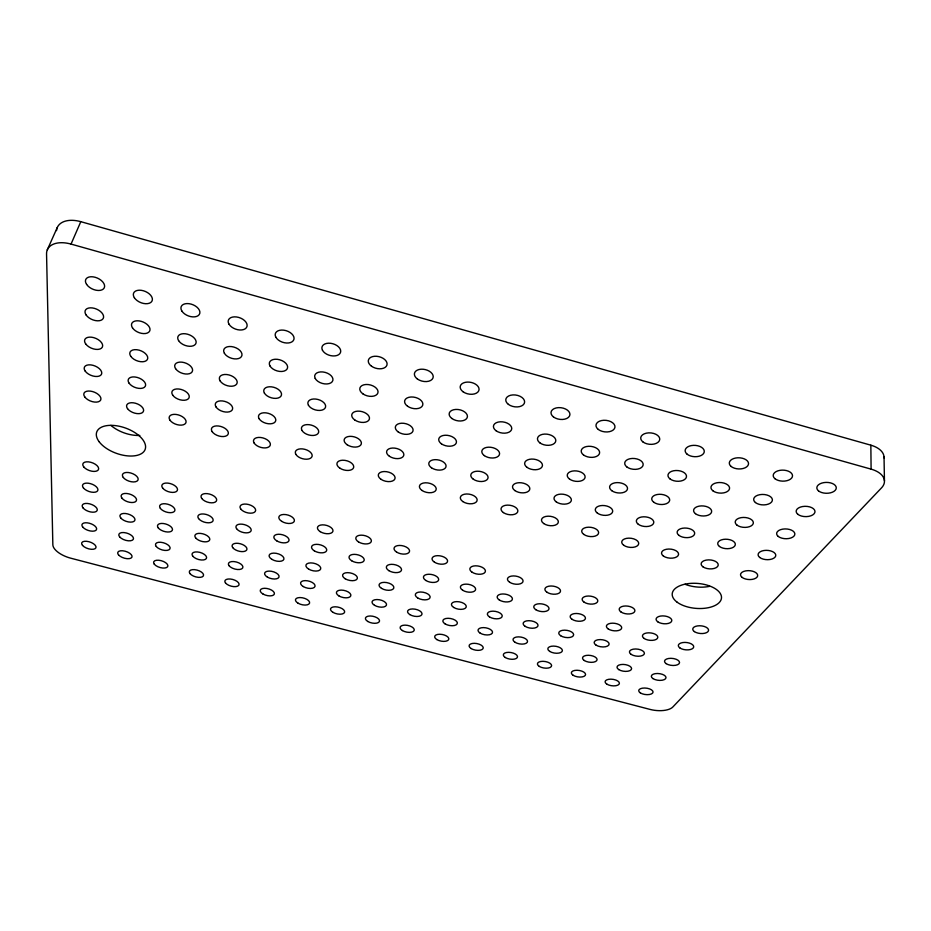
<?xml version="1.0" encoding="UTF-8"?>
<svg xmlns="http://www.w3.org/2000/svg" width="931" height="931" viewBox="0 0 931 931"><rect width="100%" height="100%" fill="white"/><g stroke="black" fill="none" stroke-linecap="round" stroke-linejoin="round"><path stroke-width="1.4" d="M870.846 445.181L871.102 469.143A24.8 13.849 -0.8 0 1 881.517 487.879L672.845 706.99A17.817 7.89 6.5 0 1 650.071 709.422L70.756 558.193A18.667 8.449 18.6 0 1 52.846 544.786L46.55 253.907A25.975 15.455 25 0 1 71.035 244.085L80.799 221.671L870.846 445.181A24.509 14 -1.2 0 1 884.031 457.877M47.295 249.845L57.257 227.571M71.035 244.085L871.102 469.143M884.031 456.958L884.45 480.862M56.523 230.597A25.661 15.606 25.5 0 1 80.799 221.671M139.825 435.429A25.463 13.639 20 0 1 110.894 425.397M709.585 586.344A24.474 12.685 4.6 0 1 685.041 584.261M99.082 441.666A25.731 13.453 19.7 0 0 141.721 453.467A25.731 13.453 19.7 0 0 122.042 426.933A25.731 13.453 19.7 0 0 99.082 441.666M677.163 602.217A24.718 12.499 4.8 0 0 719.547 602.217A24.718 12.499 4.8 0 0 693.839 583.272A24.718 12.499 4.8 0 0 677.163 602.217M86.618 284.421A10.148 6.017 23.9 0 0 103.236 289.11A10.148 6.017 23.9 0 0 95.23 277.298A10.148 6.017 23.9 0 0 86.618 284.421M86.141 315.027A9.834 5.691 23.1 0 0 102.282 319.554A9.834 5.691 23.1 0 0 94.485 308.37A9.834 5.691 23.1 0 0 86.141 315.027M85.687 343.911A9.543 5.377 22.4 0 0 101.374 348.275A9.543 5.377 22.4 0 0 93.798 337.662A9.543 5.377 22.4 0 0 85.687 343.911M85.268 371.213A9.263 5.097 21.7 0 0 100.513 375.426A9.263 5.097 21.7 0 0 93.135 365.348A9.263 5.097 21.7 0 0 85.268 371.213M84.861 397.06A8.996 4.83 21.1 0 0 99.71 401.133A8.996 4.83 21.1 0 0 92.518 391.544A8.996 4.83 21.1 0 0 84.861 397.06M134.367 297.745A10.032 6.04 22.5 0 0 150.88 302.4A10.032 6.04 22.5 0 0 143.351 290.751A10.032 6.04 22.5 0 0 134.367 297.745M132.505 327.875A9.717 5.702 21.8 0 0 148.553 332.367A9.717 5.702 21.8 0 0 141.209 321.335A9.717 5.702 21.8 0 0 132.505 327.875M130.759 356.305A9.438 5.388 21.2 0 0 146.342 360.646A9.438 5.388 21.2 0 0 139.196 350.184A9.438 5.388 21.2 0 0 130.759 356.305M129.095 383.2A9.159 5.109 20.6 0 0 144.258 387.389A9.159 5.109 20.6 0 0 137.288 377.439A9.159 5.109 20.6 0 0 129.095 383.2M127.524 408.651A8.914 4.841 20.1 0 0 142.292 412.701A8.914 4.841 20.1 0 0 135.484 403.239A8.914 4.841 20.1 0 0 127.524 408.651M181.824 310.977A9.915 6.052 21 0 0 198.233 315.609A9.915 6.052 21 0 0 191.169 304.123A9.915 6.052 21 0 0 181.824 310.977M178.601 340.641A9.624 5.714 20.4 0 0 194.544 345.11A9.624 5.714 20.4 0 0 187.643 334.229A9.624 5.714 20.4 0 0 178.601 340.641M175.563 368.641A9.345 5.4 19.9 0 0 191.053 372.947A9.345 5.4 19.9 0 0 184.326 362.625A9.345 5.4 19.9 0 0 175.563 368.641M172.689 395.105A9.077 5.109 19.4 0 0 187.759 399.271A9.077 5.109 19.4 0 0 181.184 389.461A9.077 5.109 19.4 0 0 172.689 395.105M169.966 420.172A8.833 4.853 19 0 0 184.641 424.21A8.833 4.853 19 0 0 178.217 414.865A8.833 4.853 19 0 0 169.966 420.172M228.979 324.139A9.822 6.052 19.5 0 0 245.295 328.748A9.822 6.052 19.5 0 0 238.697 317.413A9.822 6.052 19.5 0 0 228.979 324.139M224.418 353.326A9.531 5.714 19 0 0 240.256 357.772A9.531 5.714 19 0 0 233.809 347.042A9.531 5.714 19 0 0 224.418 353.326M220.112 380.895A9.252 5.4 18.5 0 0 235.508 385.178A9.252 5.4 18.5 0 0 229.201 374.995A9.252 5.4 18.5 0 0 220.112 380.895M216.027 406.963A8.996 5.109 18.2 0 0 231.016 411.095A8.996 5.109 18.2 0 0 224.837 401.412A8.996 5.109 18.2 0 0 216.027 406.963M212.163 431.647A8.763 4.841 17.8 0 0 226.768 435.65A8.763 4.841 17.8 0 0 220.717 426.433A8.763 4.841 17.8 0 0 212.163 431.647M275.855 337.208A9.729 6.052 17.8 0 0 292.066 341.793A9.729 6.052 17.8 0 0 285.933 330.621A9.729 6.052 17.8 0 0 275.855 337.208M269.967 365.941A9.45 5.714 17.5 0 0 285.712 370.363A9.45 5.714 17.5 0 0 279.696 359.773A9.45 5.714 17.5 0 0 269.967 365.941M264.392 393.08A9.182 5.4 17.1 0 0 279.707 397.339A9.182 5.4 17.1 0 0 273.807 387.296A9.182 5.4 17.1 0 0 264.392 393.08M259.132 418.741A8.938 5.109 16.9 0 0 274.04 422.86A8.938 5.109 16.9 0 0 268.244 413.306A8.938 5.109 16.9 0 0 259.132 418.741M254.14 443.051A8.693 4.841 16.6 0 0 268.663 447.031A8.693 4.841 16.6 0 0 262.973 437.931A8.693 4.841 16.6 0 0 254.14 443.051M322.452 350.207A9.659 6.04 16.1 0 0 338.558 354.758A9.659 6.04 16.1 0 0 332.879 343.748A9.659 6.04 16.1 0 0 322.452 350.207M315.237 378.486A9.391 5.702 15.9 0 0 330.889 382.874A9.391 5.702 15.9 0 0 325.315 372.435A9.391 5.702 15.9 0 0 315.237 378.486M308.429 405.194A9.124 5.388 15.7 0 0 323.651 409.431A9.124 5.388 15.7 0 0 318.158 399.515A9.124 5.388 15.7 0 0 308.429 405.194M301.993 430.459A8.879 5.097 15.6 0 0 316.808 434.544A8.879 5.097 15.6 0 0 311.408 425.13A8.879 5.097 15.6 0 0 301.993 430.459M295.883 454.386A8.647 4.83 15.4 0 0 310.326 458.355A8.647 4.83 15.4 0 0 305.007 449.37A8.647 4.83 15.4 0 0 295.883 454.386M371.457 366.174A9.613 6.017 14.4 0 0 386.924 365.138A9.613 6.017 14.4 0 0 374.681 356.259A9.613 6.017 14.4 0 0 371.457 366.174M362.892 393.848A9.333 5.679 14.3 0 0 377.881 392.952A9.333 5.679 14.3 0 0 365.93 384.491A9.333 5.679 14.3 0 0 362.892 393.848M354.804 419.997A9.077 5.365 14.3 0 0 369.339 419.229A9.077 5.365 14.3 0 0 357.679 411.141A9.077 5.365 14.3 0 0 354.804 419.997M347.147 444.739A8.833 5.086 14.2 0 0 361.263 444.075A8.833 5.086 14.2 0 0 349.87 436.348A8.833 5.086 14.2 0 0 347.147 444.739M339.896 468.177A8.6 4.818 14.2 0 0 353.617 467.618A8.6 4.818 14.2 0 0 342.48 460.228A8.6 4.818 14.2 0 0 339.896 468.177M417.367 378.975A9.566 5.993 12.6 0 0 432.973 377.998A9.566 5.993 12.6 0 0 421.045 369.211A9.566 5.993 12.6 0 0 417.367 378.975M407.522 406.207A9.298 5.656 12.7 0 0 422.651 405.357A9.298 5.656 12.7 0 0 411.002 396.99A9.298 5.656 12.7 0 0 407.522 406.207M398.224 431.937A9.042 5.342 12.8 0 0 412.899 431.216A9.042 5.342 12.8 0 0 401.517 423.221A9.042 5.342 12.8 0 0 398.224 431.937M389.426 456.283A8.798 5.062 12.9 0 0 403.67 455.678A8.798 5.062 12.9 0 0 392.545 448.032A8.798 5.062 12.9 0 0 389.426 456.283M381.093 479.36A8.565 4.795 12.9 0 0 394.93 478.848A8.565 4.795 12.9 0 0 384.038 471.54A8.565 4.795 12.9 0 0 381.093 479.36M462.998 391.707A9.543 5.947 10.9 0 0 478.755 390.776A9.543 5.947 10.9 0 0 467.129 382.094A9.543 5.947 10.9 0 0 462.998 391.707M451.896 418.496A9.263 5.621 11.2 0 0 467.164 417.693A9.263 5.621 11.2 0 0 455.806 409.431A9.263 5.621 11.2 0 0 451.896 418.496M441.41 443.808A9.007 5.318 11.4 0 0 456.213 443.133A9.007 5.318 11.4 0 0 445.099 435.243A9.007 5.318 11.4 0 0 441.41 443.808M431.484 467.781A8.763 5.027 11.6 0 0 445.844 467.211A8.763 5.027 11.6 0 0 434.975 459.658A8.763 5.027 11.6 0 0 431.484 467.781M422.069 490.497A8.542 4.771 11.7 0 0 436.022 490.02A8.542 4.771 11.7 0 0 425.386 482.793A8.542 4.771 11.7 0 0 422.069 490.497M508.361 404.345A9.519 5.912 9.3 0 0 524.258 403.472A9.519 5.912 9.3 0 0 512.946 394.907A9.519 5.912 9.3 0 0 508.361 404.345M496.014 430.704A9.252 5.574 9.6 0 0 511.41 429.959A9.252 5.574 9.6 0 0 500.343 421.79A9.252 5.574 9.6 0 0 496.014 430.704M484.353 455.62A8.996 5.283 10 0 0 499.272 454.991A8.996 5.283 10 0 0 488.438 447.183A8.996 5.283 10 0 0 484.353 455.62M473.297 479.197A8.751 5.004 10.3 0 0 487.786 478.685A8.751 5.004 10.3 0 0 477.172 471.214A8.751 5.004 10.3 0 0 473.297 479.197M462.823 501.565A8.519 4.748 10.5 0 0 476.893 501.134A8.519 4.748 10.5 0 0 466.501 493.977A8.519 4.748 10.5 0 0 462.823 501.565M553.456 416.925A9.519 5.854 7.7 0 0 569.481 416.099A9.519 5.854 7.7 0 0 558.472 407.627A9.519 5.854 7.7 0 0 553.456 416.925M539.875 442.853A9.24 5.539 8.2 0 0 555.4 442.155A9.24 5.539 8.2 0 0 544.623 434.079A9.24 5.539 8.2 0 0 539.875 442.853M527.039 467.362A8.984 5.237 8.6 0 0 542.086 466.78A8.984 5.237 8.6 0 0 531.531 459.064A8.984 5.237 8.6 0 0 527.039 467.362M514.89 490.567A8.74 4.969 9 0 0 529.483 490.09A8.74 4.969 9 0 0 519.137 482.7A8.74 4.969 9 0 0 514.89 490.567M503.368 512.574A8.507 4.713 9.3 0 0 517.543 512.19A8.507 4.713 9.3 0 0 507.395 505.114A8.507 4.713 9.3 0 0 503.368 512.574M598.272 429.424A9.531 5.795 6.1 0 0 614.437 428.656A9.531 5.795 6.1 0 0 603.73 420.277A9.531 5.795 6.1 0 0 598.272 429.424M583.481 454.922A9.252 5.481 6.8 0 0 599.133 454.281A9.252 5.481 6.8 0 0 588.636 446.286A9.252 5.481 6.8 0 0 583.481 454.922M569.493 479.034A8.984 5.19 7.3 0 0 584.668 478.499A8.984 5.19 7.3 0 0 574.369 470.865A8.984 5.19 7.3 0 0 569.493 479.034M556.249 501.867A8.74 4.923 7.8 0 0 570.959 501.437A8.74 4.923 7.8 0 0 560.869 494.128A8.74 4.923 7.8 0 0 556.249 501.867M543.692 523.525A8.507 4.678 8.2 0 0 557.972 523.175A8.507 4.678 8.2 0 0 548.08 516.181A8.507 4.678 8.2 0 0 543.692 523.525M642.832 441.841A9.554 5.737 4.7 0 0 659.125 441.131A9.554 5.737 4.7 0 0 648.721 432.857A9.554 5.737 4.7 0 0 642.832 441.841M626.831 466.92A9.263 5.423 5.5 0 0 642.611 466.326A9.263 5.423 5.5 0 0 632.405 458.436A9.263 5.423 5.5 0 0 626.831 466.92M611.714 490.649A8.996 5.144 6.1 0 0 626.994 490.16A8.996 5.144 6.1 0 0 616.974 482.607A8.996 5.144 6.1 0 0 611.714 490.649M597.388 513.109A8.751 4.876 6.6 0 0 612.214 512.713A8.751 4.876 6.6 0 0 602.38 505.498A8.751 4.876 6.6 0 0 597.388 513.109M583.795 534.417A8.519 4.632 7.1 0 0 598.191 534.103A8.519 4.632 7.1 0 0 588.532 527.19A8.519 4.632 7.1 0 0 583.795 534.417M687.125 454.188A9.578 5.667 3.4 0 0 703.557 453.537A9.578 5.667 3.4 0 0 693.432 445.355A9.578 5.667 3.4 0 0 687.125 454.188M669.936 478.86A9.287 5.365 4.2 0 0 685.844 478.313A9.287 5.365 4.2 0 0 675.906 470.504A9.287 5.365 4.2 0 0 669.936 478.86M653.69 502.181A9.019 5.086 4.9 0 0 669.098 501.739A9.019 5.086 4.9 0 0 659.334 494.291A9.019 5.086 4.9 0 0 653.69 502.181M638.294 524.281A8.763 4.83 5.5 0 0 653.236 523.932A8.763 4.83 5.5 0 0 643.647 516.798A8.763 4.83 5.5 0 0 638.294 524.281M623.7 545.252A8.53 4.585 6.1 0 0 638.201 544.984A8.53 4.585 6.1 0 0 628.774 538.141A8.53 4.585 6.1 0 0 623.7 545.252M731.149 466.466A9.624 5.586 2.2 0 0 747.709 465.861A9.624 5.586 2.2 0 0 737.887 457.784A9.624 5.586 2.2 0 0 731.149 466.466M712.797 490.718A9.322 5.295 3.1 0 0 728.822 490.23A9.322 5.295 3.1 0 0 719.163 482.514A9.322 5.295 3.1 0 0 712.797 490.718M695.434 513.668A9.054 5.027 3.8 0 0 710.958 513.272A9.054 5.027 3.8 0 0 701.462 505.894A9.054 5.027 3.8 0 0 695.434 513.668M678.99 535.406A8.786 4.771 4.5 0 0 694.037 535.092A8.786 4.771 4.5 0 0 684.692 528.04A8.786 4.771 4.5 0 0 678.99 535.406M663.384 556.028A8.554 4.539 5.1 0 0 677.989 555.795A8.554 4.539 5.1 0 0 668.795 549.034A8.554 4.539 5.1 0 0 663.384 556.028M774.929 478.674A9.671 5.516 1.2 0 0 791.606 478.115A9.671 5.516 1.2 0 0 782.075 470.132A9.671 5.516 1.2 0 0 774.929 478.674M755.413 502.519A9.368 5.225 2.1 0 0 771.555 502.065A9.368 5.225 2.1 0 0 762.163 494.442A9.368 5.225 2.1 0 0 755.413 502.519M736.945 525.084A9.089 4.969 2.9 0 0 752.585 524.723A9.089 4.969 2.9 0 0 743.345 517.438A9.089 4.969 2.9 0 0 736.945 525.084M719.454 546.462A8.821 4.725 3.6 0 0 734.617 546.194A8.821 4.725 3.6 0 0 725.517 539.212A8.821 4.725 3.6 0 0 719.454 546.462M702.858 566.746A8.577 4.492 4.2 0 0 717.568 566.56A8.577 4.492 4.2 0 0 708.619 559.868A8.577 4.492 4.2 0 0 702.858 566.746M818.442 490.812A9.717 5.435 0.2 0 0 835.247 490.3A9.717 5.435 0.2 0 0 825.995 482.409A9.717 5.435 0.2 0 0 818.442 490.812M797.774 514.249A9.415 5.155 1.1 0 0 814.043 513.842A9.415 5.155 1.1 0 0 804.931 506.313A9.415 5.155 1.1 0 0 797.774 514.249M778.235 536.431A9.124 4.899 1.9 0 0 793.98 536.128A9.124 4.899 1.9 0 0 784.996 528.924A9.124 4.899 1.9 0 0 778.235 536.431M759.708 557.46A8.856 4.667 2.7 0 0 774.976 557.238A8.856 4.667 2.7 0 0 766.12 550.337A8.856 4.667 2.7 0 0 759.708 557.46M742.123 577.406A8.612 4.446 3.4 0 0 756.938 577.267A8.612 4.446 3.4 0 0 748.21 570.645A8.612 4.446 3.4 0 0 742.123 577.406M83.767 466.92A8.298 4.155 19.7 0 0 97.511 470.632A8.298 4.155 19.7 0 0 90.842 462.3A8.298 4.155 19.7 0 0 83.767 466.92M83.441 487.972A8.088 3.968 19.4 0 0 96.847 491.568A8.088 3.968 19.4 0 0 90.33 483.608A8.088 3.968 19.4 0 0 83.441 487.972M83.127 508.023A7.89 3.782 19 0 0 96.219 511.515A7.89 3.782 19 0 0 89.853 503.892A7.89 3.782 19 0 0 83.127 508.023M82.824 527.155A7.704 3.619 18.7 0 0 95.614 530.542A7.704 3.619 18.7 0 0 89.399 523.245A7.704 3.619 18.7 0 0 82.824 527.155M82.533 545.426A7.529 3.456 18.4 0 0 95.043 548.72A7.529 3.456 18.4 0 0 88.957 541.714A7.529 3.456 18.4 0 0 82.533 545.426M123.288 477.487A8.228 4.166 18.9 0 0 136.962 481.164A8.228 4.166 18.9 0 0 130.619 472.948A8.228 4.166 18.9 0 0 123.288 477.487M122.008 498.225A8.018 3.968 18.5 0 0 135.356 501.797A8.018 3.968 18.5 0 0 129.153 493.93A8.018 3.968 18.5 0 0 122.008 498.225M120.786 517.985A7.832 3.782 18.2 0 0 133.82 521.453A7.832 3.782 18.2 0 0 127.756 513.935A7.832 3.782 18.2 0 0 120.786 517.985M119.622 536.838A7.646 3.619 17.9 0 0 132.353 540.213A7.646 3.619 17.9 0 0 126.418 532.998A7.646 3.619 17.9 0 0 119.622 536.838M118.516 554.853A7.471 3.456 17.7 0 0 130.957 558.135A7.471 3.456 17.7 0 0 125.15 551.21A7.471 3.456 17.7 0 0 118.516 554.853M162.599 487.984A8.158 4.166 17.9 0 0 176.203 491.649A8.158 4.166 17.9 0 0 170.187 483.538A8.158 4.166 17.9 0 0 162.599 487.984M160.388 508.419A7.96 3.968 17.7 0 0 173.666 511.98A7.96 3.968 17.7 0 0 167.766 504.218A7.96 3.968 17.7 0 0 160.388 508.419M158.27 527.9A7.774 3.782 17.4 0 0 171.234 531.357A7.774 3.782 17.4 0 0 165.462 523.92A7.774 3.782 17.4 0 0 158.27 527.9M156.245 546.485A7.588 3.619 17.2 0 0 168.918 549.849A7.588 3.619 17.2 0 0 163.262 542.715A7.588 3.619 17.2 0 0 156.245 546.485M154.325 564.233A7.413 3.456 16.9 0 0 166.719 567.503A7.413 3.456 16.9 0 0 161.168 560.671A7.413 3.456 16.9 0 0 154.325 564.233M201.724 498.434A8.1 4.166 17 0 0 215.259 502.088A8.1 4.166 17 0 0 209.556 494.07A8.1 4.166 17 0 0 201.724 498.434M198.571 518.567A7.913 3.968 16.8 0 0 211.779 522.116A7.913 3.968 16.8 0 0 206.193 514.447A7.913 3.968 16.8 0 0 198.571 518.567M195.568 537.769A7.716 3.782 16.6 0 0 208.474 541.202A7.716 3.782 16.6 0 0 202.993 533.859A7.716 3.782 16.6 0 0 195.568 537.769M192.705 556.075A7.541 3.619 16.4 0 0 205.32 559.426A7.541 3.619 16.4 0 0 199.944 552.386A7.541 3.619 16.4 0 0 192.705 556.075M189.971 573.577A7.367 3.456 16.2 0 0 202.306 576.836A7.367 3.456 16.2 0 0 197.023 570.075A7.367 3.456 16.2 0 0 189.971 573.577M240.64 508.838A8.053 4.155 16 0 0 254.105 512.469A8.053 4.155 16 0 0 248.728 504.555A8.053 4.155 16 0 0 240.64 508.838M236.567 528.668A7.855 3.957 15.9 0 0 249.717 532.195A7.855 3.957 15.9 0 0 244.434 524.619A7.855 3.957 15.9 0 0 236.567 528.668M232.692 547.579A7.681 3.782 15.7 0 0 245.528 551.001A7.681 3.782 15.7 0 0 240.338 543.751A7.681 3.782 15.7 0 0 232.692 547.579M228.991 565.629A7.495 3.608 15.6 0 0 241.536 568.957A7.495 3.608 15.6 0 0 236.439 562.01A7.495 3.608 15.6 0 0 228.991 565.629M225.453 582.876A7.332 3.445 15.4 0 0 237.719 586.123A7.332 3.445 15.4 0 0 232.703 579.443A7.332 3.445 15.4 0 0 225.453 582.876M281.79 521.407A8.007 4.155 15 0 0 294.336 521.069A8.007 4.155 15 0 0 283.687 514.471A8.007 4.155 15 0 0 281.79 521.407M276.763 540.853A7.82 3.957 14.9 0 0 288.994 540.597A7.82 3.957 14.9 0 0 278.578 534.254A7.82 3.957 14.9 0 0 276.763 540.853M271.968 559.403A7.634 3.771 14.8 0 0 283.897 559.205A7.634 3.771 14.8 0 0 273.691 553.107A7.634 3.771 14.8 0 0 271.968 559.403M267.395 577.104A7.46 3.608 14.7 0 0 279.032 576.976A7.46 3.608 14.7 0 0 269.036 571.087A7.46 3.608 14.7 0 0 267.395 577.104M263.007 594.025A7.297 3.445 14.7 0 0 274.377 593.955A7.297 3.445 14.7 0 0 264.59 588.276A7.297 3.445 14.7 0 0 263.007 594.025M320.241 531.671A7.972 4.143 14 0 0 332.891 531.38A7.972 4.143 14 0 0 322.463 524.851A7.972 4.143 14 0 0 320.241 531.671M314.317 550.838A7.785 3.945 14 0 0 326.641 550.605A7.785 3.945 14 0 0 316.424 544.332A7.785 3.945 14 0 0 314.317 550.838M308.661 569.109A7.599 3.759 14 0 0 320.683 568.946A7.599 3.759 14 0 0 310.675 562.894A7.599 3.759 14 0 0 308.661 569.109M303.262 586.553A7.425 3.596 13.9 0 0 314.992 586.449A7.425 3.596 13.9 0 0 305.193 580.618A7.425 3.596 13.9 0 0 303.262 586.553M298.106 603.218A7.262 3.433 13.9 0 0 309.558 603.172A7.262 3.433 13.9 0 0 299.945 597.551A7.262 3.433 13.9 0 0 298.106 603.218M358.493 541.889A7.937 4.12 13 0 0 371.248 541.633A7.937 4.12 13 0 0 361.03 535.162A7.937 4.12 13 0 0 358.493 541.889M351.674 560.765A7.751 3.933 13.1 0 0 364.102 560.567A7.751 3.933 13.1 0 0 354.094 554.352A7.751 3.933 13.1 0 0 351.674 560.765M345.18 578.756A7.576 3.747 13.1 0 0 357.283 578.628A7.576 3.747 13.1 0 0 347.484 572.646A7.576 3.747 13.1 0 0 345.18 578.756M338.965 595.945A7.401 3.584 13.1 0 0 350.778 595.875A7.401 3.584 13.1 0 0 341.165 590.103A7.401 3.584 13.1 0 0 338.965 595.945M333.03 612.377A7.239 3.421 13.1 0 0 344.563 612.354A7.239 3.421 13.1 0 0 335.137 606.791A7.239 3.421 13.1 0 0 333.03 612.377M396.559 552.06A7.913 4.108 12.1 0 0 409.407 551.827A7.913 4.108 12.1 0 0 399.411 545.438A7.913 4.108 12.1 0 0 396.559 552.06M388.867 570.645A7.727 3.91 12.1 0 0 401.377 570.482A7.727 3.91 12.1 0 0 391.579 564.326A7.727 3.91 12.1 0 0 388.867 570.645M381.512 588.369A7.553 3.736 12.2 0 0 393.72 588.276A7.553 3.736 12.2 0 0 384.107 582.352A7.553 3.736 12.2 0 0 381.512 588.369M374.506 605.301A7.378 3.561 12.3 0 0 386.4 605.255A7.378 3.561 12.3 0 0 376.985 599.541A7.378 3.561 12.3 0 0 374.506 605.301M367.803 621.477A7.215 3.41 12.3 0 0 379.417 621.489A7.215 3.41 12.3 0 0 370.166 615.985A7.215 3.41 12.3 0 0 367.803 621.477M434.44 562.173A7.902 4.085 11.1 0 0 447.38 561.975A7.902 4.085 11.1 0 0 437.605 555.656A7.902 4.085 11.1 0 0 434.44 562.173M425.863 580.479A7.716 3.887 11.2 0 0 438.478 580.35A7.716 3.887 11.2 0 0 428.877 574.252A7.716 3.887 11.2 0 0 425.863 580.479M417.682 597.935A7.529 3.712 11.4 0 0 429.971 597.865A7.529 3.712 11.4 0 0 420.568 592A7.529 3.712 11.4 0 0 417.682 597.935M409.873 614.611A7.367 3.549 11.5 0 0 421.859 614.6A7.367 3.549 11.5 0 0 412.619 608.944A7.367 3.549 11.5 0 0 409.873 614.611M402.413 630.555A7.204 3.398 11.6 0 0 414.109 630.59A7.204 3.398 11.6 0 0 405.032 625.132A7.204 3.398 11.6 0 0 402.413 630.555M472.122 572.239A7.89 4.061 10.1 0 0 485.167 572.076A7.89 4.061 10.1 0 0 475.59 565.815A7.89 4.061 10.1 0 0 472.122 572.239M462.684 590.254A7.704 3.864 10.3 0 0 475.392 590.161A7.704 3.864 10.3 0 0 466 584.133A7.704 3.864 10.3 0 0 462.684 590.254M453.688 607.454A7.518 3.689 10.5 0 0 466.059 607.419A7.518 3.689 10.5 0 0 456.842 601.612A7.518 3.689 10.5 0 0 453.688 607.454M445.088 623.875A7.355 3.526 10.7 0 0 457.156 623.886A7.355 3.526 10.7 0 0 448.102 618.289A7.355 3.526 10.7 0 0 445.088 623.875M436.86 639.574A7.192 3.375 10.8 0 0 448.637 639.644A7.192 3.375 10.8 0 0 439.746 634.244A7.192 3.375 10.8 0 0 436.86 639.574M509.629 582.247A7.879 4.027 9.2 0 0 522.756 582.131A7.879 4.027 9.2 0 0 513.4 575.928A7.879 4.027 9.2 0 0 509.629 582.247M499.33 599.995A7.692 3.84 9.4 0 0 512.12 599.936A7.692 3.84 9.4 0 0 502.938 593.966A7.692 3.84 9.4 0 0 499.33 599.995M489.508 616.927A7.518 3.666 9.7 0 0 501.972 616.916A7.518 3.666 9.7 0 0 492.953 611.167A7.518 3.666 9.7 0 0 489.508 616.927M480.128 633.103A7.343 3.515 9.9 0 0 492.29 633.138A7.343 3.515 9.9 0 0 483.41 627.599A7.343 3.515 9.9 0 0 480.128 633.103M471.156 648.558A7.18 3.363 10.1 0 0 483.014 648.651A7.18 3.363 10.1 0 0 474.298 643.309A7.18 3.363 10.1 0 0 471.156 648.558M546.939 592.221A7.879 4.003 8.3 0 0 560.171 592.128A7.879 4.003 8.3 0 0 551.012 585.995A7.879 4.003 8.3 0 0 546.939 592.221M535.802 609.689A7.692 3.817 8.6 0 0 548.685 609.654A7.692 3.817 8.6 0 0 539.689 603.754A7.692 3.817 8.6 0 0 535.802 609.689M525.177 626.354A7.518 3.643 8.9 0 0 537.722 626.377A7.518 3.643 8.9 0 0 528.889 620.686A7.518 3.643 8.9 0 0 525.177 626.354M515.018 642.274A7.343 3.491 9.1 0 0 527.249 642.355A7.343 3.491 9.1 0 0 518.567 636.862A7.343 3.491 9.1 0 0 515.018 642.274M505.3 657.507A7.18 3.34 9.3 0 0 517.24 657.623A7.18 3.34 9.3 0 0 508.698 652.328A7.18 3.34 9.3 0 0 505.3 657.507M584.074 602.136A7.89 3.968 7.4 0 0 597.388 602.078A7.89 3.968 7.4 0 0 588.45 596.015A7.89 3.968 7.4 0 0 584.074 602.136M572.1 619.324A7.692 3.782 7.8 0 0 585.064 619.324A7.692 3.782 7.8 0 0 576.266 613.482A7.692 3.782 7.8 0 0 572.1 619.324M560.66 635.733A7.518 3.619 8.1 0 0 573.298 635.792A7.518 3.619 8.1 0 0 564.652 630.159A7.518 3.619 8.1 0 0 560.66 635.733M549.744 651.421A7.343 3.456 8.4 0 0 562.056 651.525A7.343 3.456 8.4 0 0 553.549 646.091A7.343 3.456 8.4 0 0 549.744 651.421M539.293 666.41A7.18 3.317 8.6 0 0 551.303 666.561A7.18 3.317 8.6 0 0 542.936 661.313A7.18 3.317 8.6 0 0 539.293 666.41M621.024 612.004A7.902 3.933 6.6 0 0 634.43 611.981A7.902 3.933 6.6 0 0 625.69 605.976A7.902 3.933 6.6 0 0 621.024 612.004M608.211 628.925A7.704 3.759 7 0 0 621.268 628.96A7.704 3.759 7 0 0 612.668 623.176A7.704 3.759 7 0 0 608.211 628.925M595.991 645.078A7.518 3.584 7.3 0 0 608.711 645.16A7.518 3.584 7.3 0 0 600.239 639.585A7.518 3.584 7.3 0 0 595.991 645.078M584.307 660.51A7.343 3.433 7.7 0 0 596.701 660.649A7.343 3.433 7.7 0 0 588.369 655.273A7.343 3.433 7.7 0 0 584.307 660.51M573.135 675.278A7.18 3.293 8 0 0 585.227 675.452A7.18 3.293 8 0 0 577.022 670.262A7.18 3.293 8 0 0 573.135 675.278M657.786 621.815A7.913 3.899 5.8 0 0 671.286 621.827A7.913 3.899 5.8 0 0 662.756 615.891A7.913 3.899 5.8 0 0 657.786 621.815M644.159 638.468A7.716 3.724 6.2 0 0 657.298 638.538A7.716 3.724 6.2 0 0 648.895 632.812A7.716 3.724 6.2 0 0 644.159 638.468M631.148 654.377A7.529 3.561 6.6 0 0 643.949 654.493A7.529 3.561 6.6 0 0 635.664 648.977A7.529 3.561 6.6 0 0 631.148 654.377M618.708 669.564A7.355 3.41 7 0 0 631.183 669.726A7.355 3.41 7 0 0 623.037 664.408A7.355 3.41 7 0 0 618.708 669.564M606.814 684.11A7.192 3.259 7.3 0 0 618.987 684.308A7.192 3.259 7.3 0 0 610.957 679.165A7.192 3.259 7.3 0 0 606.814 684.11M694.375 631.59A7.937 3.852 5 0 0 707.967 631.637A7.937 3.852 5 0 0 699.623 625.76A7.937 3.852 5 0 0 694.375 631.59M679.933 647.976A7.739 3.689 5.5 0 0 693.164 648.069A7.739 3.689 5.5 0 0 684.948 642.413A7.739 3.689 5.5 0 0 679.933 647.976M666.142 663.628A7.553 3.526 5.9 0 0 679.025 663.768A7.553 3.526 5.9 0 0 670.925 658.31A7.553 3.526 5.9 0 0 666.142 663.628M652.957 678.583A7.367 3.375 6.3 0 0 665.514 678.769A7.367 3.375 6.3 0 0 657.542 673.497A7.367 3.375 6.3 0 0 652.957 678.583M640.353 692.897A7.204 3.235 6.7 0 0 652.596 693.118A7.204 3.235 6.7 0 0 644.729 688.021A7.204 3.235 6.7 0 0 640.353 692.897"/></g></svg>
